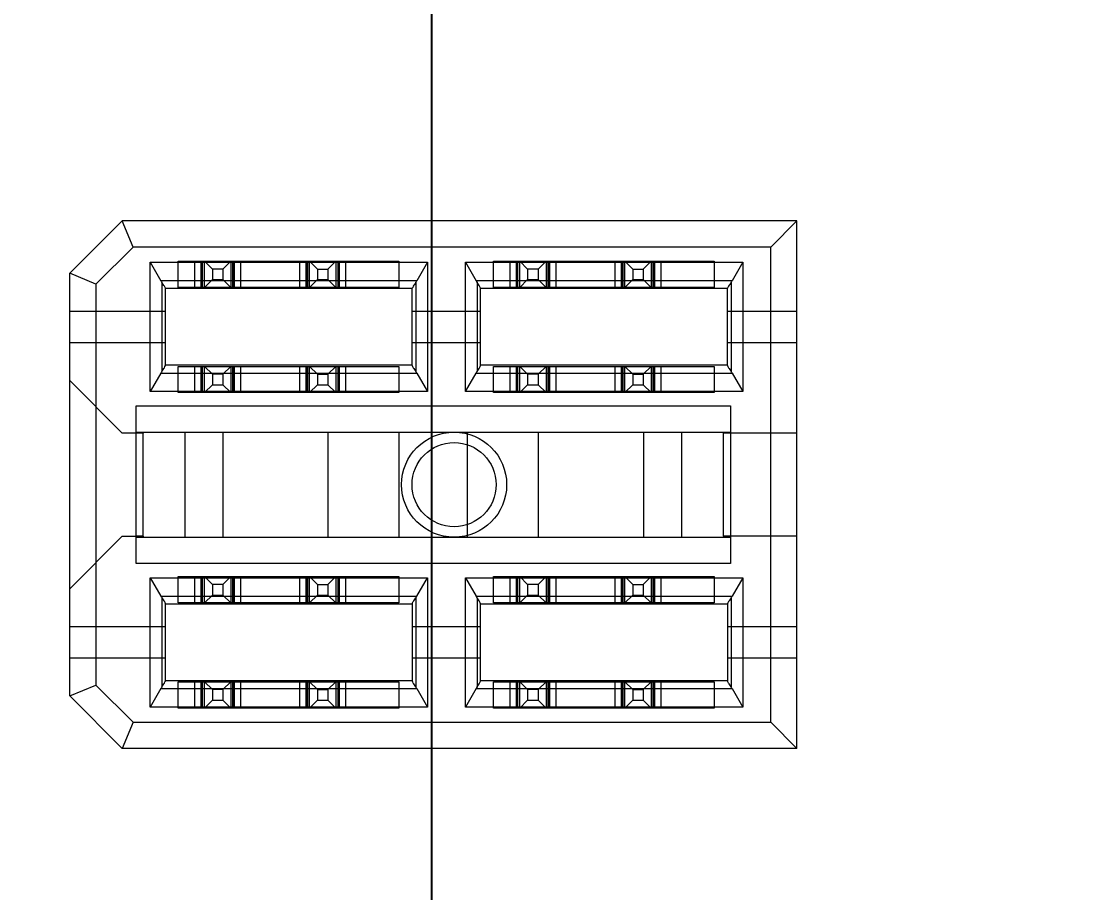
# Model space of a CAD drawing. Header units: millimetres. Extents: x -84 to 500, y -79 to 355.
# Drawn here: x 218.03 to 238.23, y 219.63 to 236.21 of the extents above; entities that cross this region are included whole.
import ezdxf
from ezdxf.lldxf.tags import DXFTag

# ---------------------------------------------------------------- set-up
doc = ezdxf.new("R2010")
doc.units = ezdxf.units.MM
doc.header["$PDSIZE"] = -1
tags = doc.linetypes.add('HIDDEN', pattern=[1.905, 1.27, -0.635]).pattern_tags.tags
tags[6:7] = [DXFTag(74, 4), DXFTag(75, 0), DXFTag(340, '0'), DXFTag(46, 1.0), DXFTag(50, 0.0), DXFTag(44, 0.0), DXFTag(45, 0.0)]
tags[4:5] = [DXFTag(74, 4), DXFTag(75, 0), DXFTag(340, '0'), DXFTag(46, 1.0), DXFTag(50, 0.0), DXFTag(44, 0.0), DXFTag(45, 0.0)]
doc.dimstyles.new('ISO-25', dxfattribs={"dimtxt": 2.5, "dimasz": 2.5, "dimexe": 1.25, "dimexo": 0.625, "dimtad": 1, "dimtxsty": 'Standard', "dimcen": 2.5, "dimadec": 0, "dimazin": 0, "dimtfac": 1, "dimtmove": 0, "dimatfit": 3, "dimfxl": 0, "dimarcsym": 0})

# ---------------------------------------------------------------- blocks, each defined once
blk = doc.blocks.new('*D173')
at = {"color": 0, "linetype": 'ByBlock', "lineweight": -2}
for p, q in [((277.156, 317.086), (277.156, 345.059)), ((272.91, 310.482), (277.156, 317.086)), ((272.91, 282.085), (272.91, 310.482))]:
    blk.add_line(p, q, dxfattribs=at)
at = {"layer": 'DEFPOINTS', "color": 0, "linetype": 'ByBlock'}
blk.add_point((272.91, 281.085), dxfattribs=at)
at = {"color": 0, "linetype": 'ByBlock', "insert": (273.882, 335.136), "char_height": 3.5, "attachment_point": 5, "rotation": 90}
blk.add_mtext('273,130', dxfattribs=at)
blk = doc.blocks.new('*D104')
at = {"color": 0, "linetype": 'ByBlock', "lineweight": -2}
for p, q in [((357.387, 315.419), (357.387, 343.952)), ((359.8, 308.815), (357.387, 315.419)), ((359.8, 282.085), (359.8, 308.815))]:
    blk.add_line(p, q, dxfattribs=at)
at = {"layer": 'DEFPOINTS', "color": 0, "linetype": 'ByBlock'}
blk.add_point((359.8, 281.085), dxfattribs=at)
at = {"color": 0, "linetype": 'ByBlock', "insert": (354.113, 333.75), "char_height": 3.5, "attachment_point": 5, "rotation": 90}
blk.add_mtext('359,800', dxfattribs=at)
blk = doc.blocks.new('*D107')
at = {"color": 0, "linetype": 'ByBlock', "lineweight": -2}
blk.add_line((225.565, 287.37), (225.565, 343.578), dxfattribs=at)
at = {"layer": 'DEFPOINTS', "color": 0, "linetype": 'ByBlock'}
blk.add_point((225.565, 286.37), dxfattribs=at)
at = {"color": 0, "linetype": 'ByBlock', "insert": (222.291, 332.78), "char_height": 3.5, "attachment_point": 5, "rotation": 90}
blk.add_mtext('225,565', dxfattribs=at)
blk = doc.blocks.new('*D182')
at = {"color": 0, "linetype": 'ByBlock', "lineweight": -2}
for p, q in [((297.66, 315.284), (297.66, 343.817)), ((306.665, 308.68), (297.66, 315.284)), ((306.665, 287.37), (306.665, 308.68))]:
    blk.add_line(p, q, dxfattribs=at)
at = {"layer": 'DEFPOINTS', "color": 0, "linetype": 'ByBlock'}
blk.add_point((306.665, 286.37), dxfattribs=at)
at = {"color": 0, "linetype": 'ByBlock', "insert": (294.386, 333.614), "char_height": 3.5, "attachment_point": 5, "rotation": 90}
blk.add_mtext('306,860', dxfattribs=at)
blk = doc.blocks.new('*D103')
at = {"color": 0, "linetype": 'ByBlock', "lineweight": -2}
blk.add_line((392.56, 287.37), (392.56, 345.31), dxfattribs=at)
at = {"layer": 'DEFPOINTS', "color": 0, "linetype": 'ByBlock'}
blk.add_point((392.56, 286.37), dxfattribs=at)
at = {"color": 0, "linetype": 'ByBlock', "insert": (389.286, 334.81), "char_height": 3.5, "attachment_point": 5, "rotation": 90}
blk.add_mtext('392,560', dxfattribs=at)
blk = doc.blocks.new('*D60')
at = {"color": 0, "linetype": 'ByBlock', "lineweight": -2}
for p, q in [((429.688, 279.42), (436.292, 282.059)), ((436.292, 282.059), (465.42, 282.059)), ((399.51, 279.42), (429.688, 279.42))]:
    blk.add_line(p, q, dxfattribs=at)
at = {"layer": 'DEFPOINTS', "color": 0, "linetype": 'ByBlock'}
blk.add_point((398.51, 279.42), dxfattribs=at)
at = {"color": 0, "linetype": 'ByBlock', "insert": (454.92, 285.333), "char_height": 3.5, "attachment_point": 5}
blk.add_mtext('279,420', dxfattribs=at)
blk = doc.blocks.new('*D190')
at = {"color": 0, "linetype": 'ByBlock', "lineweight": -2}
for p, q in [((429.827, 280.62), (436.431, 290.705)), ((436.431, 290.705), (464.964, 290.705)), ((361.265, 280.62), (429.827, 280.62))]:
    blk.add_line(p, q, dxfattribs=at)
at = {"layer": 'DEFPOINTS', "color": 0, "linetype": 'ByBlock'}
blk.add_point((360.265, 280.62), dxfattribs=at)
at = {"color": 0, "linetype": 'ByBlock', "insert": (454.762, 293.979), "char_height": 3.5, "attachment_point": 5}
blk.add_mtext('280,620', dxfattribs=at)
blk = doc.blocks.new('*D116')
at = {"color": 0, "linetype": 'ByBlock', "lineweight": -2}
for p, q in [((400.941, 308.34), (400.941, 337.468)), ((407.239, 301.736), (400.941, 308.34)), ((407.239, 211.51), (407.239, 301.736))]:
    blk.add_line(p, q, dxfattribs=at)
at = {"layer": 'DEFPOINTS', "color": 0, "linetype": 'ByBlock'}
blk.add_point((407.239, 210.51), dxfattribs=at)
at = {"color": 0, "linetype": 'ByBlock', "insert": (397.667, 326.968), "char_height": 3.5, "attachment_point": 5, "rotation": 90}
blk.add_mtext('407,239', dxfattribs=at)
blk = doc.blocks.new('*D94')
at = {"color": 0, "linetype": 'ByBlock', "lineweight": -2}
for p, q in [((432.095, 298.31), (435.867, 300.366)), ((435.867, 300.366), (463.84, 300.366)), ((426.491, 298.31), (432.095, 298.31))]:
    blk.add_line(p, q, dxfattribs=at)
at = {"layer": 'DEFPOINTS', "color": 0, "linetype": 'ByBlock'}
blk.add_point((425.491, 298.31), dxfattribs=at)
at = {"color": 0, "linetype": 'ByBlock', "insert": (453.918, 303.64), "char_height": 3.5, "attachment_point": 5}
blk.add_mtext('298,310', dxfattribs=at)
blk = doc.blocks.new('*D100')
at = {"color": 0, "linetype": 'ByBlock', "lineweight": -2}
for p, q in [((438.404, 304.8), (441.522, 311.942)), ((441.522, 311.942), (469.46, 311.942)), ((432.8, 304.8), (438.404, 304.8))]:
    blk.add_line(p, q, dxfattribs=at)
at = {"layer": 'DEFPOINTS', "color": 0, "linetype": 'ByBlock'}
blk.add_point((431.8, 304.8), dxfattribs=at)
at = {"color": 0, "linetype": 'ByBlock', "insert": (459.555, 315.216), "char_height": 3.5, "attachment_point": 5}
blk.add_mtext('304,800', dxfattribs=at)
blk = doc.blocks.new('*D102')
at = {"color": 0, "linetype": 'ByBlock', "lineweight": -2}
for p, q in [((423.034, 313.81), (423.034, 341.188)), ((431.8, 311.404), (423.034, 313.81)), ((431.8, 305.8), (431.8, 311.404))]:
    blk.add_line(p, q, dxfattribs=at)
at = {"layer": 'DEFPOINTS', "color": 0, "linetype": 'ByBlock'}
blk.add_point((431.8, 304.8), dxfattribs=at)
at = {"color": 0, "linetype": 'ByBlock', "insert": (419.76, 331.563), "char_height": 3.5, "attachment_point": 5, "rotation": 90}
blk.add_mtext('431,800', dxfattribs=at)
blk = doc.blocks.new('*D114')
at = {"color": 0, "linetype": 'ByBlock', "lineweight": -2}
for p, q in [((427.163, 240.585), (433.767, 246.415)), ((433.767, 246.415), (462.895, 246.415)), ((407.051, 240.585), (427.163, 240.585))]:
    blk.add_line(p, q, dxfattribs=at)
at = {"layer": 'DEFPOINTS', "color": 0, "linetype": 'ByBlock'}
blk.add_point((406.051, 240.585), dxfattribs=at)
at = {"color": 0, "linetype": 'ByBlock', "insert": (452.395, 249.689), "char_height": 3.5, "attachment_point": 5}
blk.add_mtext('240,585', dxfattribs=at)
blk = doc.blocks.new('*D117')
at = {"color": 0, "linetype": 'ByBlock', "lineweight": -2}
for p, q in [((375.623, 311.577), (375.623, 340.11)), ((378.2, 304.973), (375.623, 311.577)), ((378.2, 242.005), (378.2, 304.973))]:
    blk.add_line(p, q, dxfattribs=at)
at = {"layer": 'DEFPOINTS', "color": 0, "linetype": 'ByBlock'}
blk.add_point((378.2, 241.005), dxfattribs=at)
at = {"color": 0, "linetype": 'ByBlock', "insert": (372.349, 329.907), "char_height": 3.5, "attachment_point": 5, "rotation": 90}
blk.add_mtext('378,200', dxfattribs=at)
blk = doc.blocks.new('*D118')
at = {"color": 0, "linetype": 'ByBlock', "lineweight": -2}
for p, q in [((346.874, 316.264), (346.874, 343.047)), ((350.01, 309.66), (346.874, 316.264)), ((350.01, 242.005), (350.01, 309.66))]:
    blk.add_line(p, q, dxfattribs=at)
at = {"layer": 'DEFPOINTS', "color": 0, "linetype": 'ByBlock'}
blk.add_point((350.01, 241.005), dxfattribs=at)
at = {"color": 0, "linetype": 'ByBlock', "insert": (343.6, 333.72), "char_height": 3.5, "attachment_point": 5, "rotation": 90}
blk.add_mtext('350,010', dxfattribs=at)
blk = doc.blocks.new('*D186')
at = {"color": 0, "linetype": 'ByBlock', "lineweight": -2}
for p, q in [((332.635, 315.682), (332.635, 344.81)), ((329.69, 309.078), (332.635, 315.682)), ((329.69, 241.54), (329.69, 309.078))]:
    blk.add_line(p, q, dxfattribs=at)
at = {"layer": 'DEFPOINTS', "color": 0, "linetype": 'ByBlock'}
blk.add_point((329.69, 240.54), dxfattribs=at)
at = {"color": 0, "linetype": 'ByBlock', "insert": (329.361, 334.31), "char_height": 3.5, "attachment_point": 5, "rotation": 90}
blk.add_mtext('329,690', dxfattribs=at)
blk = doc.blocks.new('*D120')
at = {"color": 0, "linetype": 'ByBlock', "lineweight": -2}
for p, q in [((316.639, 311.78), (316.639, 340.313)), ((309.37, 305.176), (316.639, 311.78)), ((309.37, 242.005), (309.37, 305.176))]:
    blk.add_line(p, q, dxfattribs=at)
at = {"layer": 'DEFPOINTS', "color": 0, "linetype": 'ByBlock'}
blk.add_point((309.37, 241.005), dxfattribs=at)
at = {"color": 0, "linetype": 'ByBlock', "insert": (313.365, 330.111), "char_height": 3.5, "attachment_point": 5, "rotation": 90}
blk.add_mtext('309,370', dxfattribs=at)
blk = doc.blocks.new('*D178')
at = {"color": 0, "linetype": 'ByBlock', "lineweight": -2}
for p, q in [((289.51, 315.616), (289.51, 344.149)), ((288.991, 309.012), (289.51, 315.616)), ((288.991, 241.567), (288.991, 309.012))]:
    blk.add_line(p, q, dxfattribs=at)
at = {"layer": 'DEFPOINTS', "color": 0, "linetype": 'ByBlock'}
blk.add_point((288.991, 240.567), dxfattribs=at)
at = {"color": 0, "linetype": 'ByBlock', "insert": (286.236, 333.946), "char_height": 3.5, "attachment_point": 5, "rotation": 90}
blk.add_mtext('288,991', dxfattribs=at)
blk = doc.blocks.new('*D174')
at = {"color": 0, "linetype": 'ByBlock', "lineweight": -2}
for p, q in [((270.766, 315.543), (270.766, 344.671)), ((268.51, 308.939), (270.766, 315.543)), ((268.51, 242.005), (268.51, 308.939))]:
    blk.add_line(p, q, dxfattribs=at)
at = {"layer": 'DEFPOINTS', "color": 0, "linetype": 'ByBlock'}
blk.add_point((268.51, 241.005), dxfattribs=at)
at = {"color": 0, "linetype": 'ByBlock', "insert": (267.492, 334.171), "char_height": 3.5, "attachment_point": 5, "rotation": 90}
blk.add_mtext('268,730', dxfattribs=at)
blk = doc.blocks.new('*D168')
at = {"color": 0, "linetype": 'ByBlock', "lineweight": -2}
for p, q in [((252.259, 316.84), (252.259, 344.813)), ((248.41, 310.236), (252.259, 316.84)), ((248.41, 241.54), (248.41, 310.236))]:
    blk.add_line(p, q, dxfattribs=at)
at = {"layer": 'DEFPOINTS', "color": 0, "linetype": 'ByBlock'}
blk.add_point((248.41, 240.54), dxfattribs=at)
at = {"color": 0, "linetype": 'ByBlock', "insert": (248.985, 334.89), "char_height": 3.5, "attachment_point": 5, "rotation": 90}
blk.add_mtext('248,410', dxfattribs=at)
blk = doc.blocks.new('*D167')
at = {"color": 0, "linetype": 'ByBlock', "lineweight": -2}
for p, q in [((237.188, 315.471), (237.188, 344.004)), ((228.09, 308.867), (237.188, 315.471)), ((228.09, 241.54), (228.09, 308.867))]:
    blk.add_line(p, q, dxfattribs=at)
at = {"layer": 'DEFPOINTS', "color": 0, "linetype": 'ByBlock'}
blk.add_point((228.09, 240.54), dxfattribs=at)
at = {"color": 0, "linetype": 'ByBlock', "insert": (233.914, 333.801), "char_height": 3.5, "attachment_point": 5, "rotation": 90}
blk.add_mtext('228,090', dxfattribs=at)
blk = doc.blocks.new('*D166')
at = {"color": 0, "linetype": 'ByBlock', "lineweight": -2}
for p, q in [((231.074, 312.744), (231.074, 341.872)), ((225.84, 306.14), (231.074, 312.744)), ((225.84, 174.27), (225.84, 306.14))]:
    blk.add_line(p, q, dxfattribs=at)
at = {"layer": 'DEFPOINTS', "color": 0, "linetype": 'ByBlock'}
blk.add_point((225.84, 173.27), dxfattribs=at)
at = {"color": 0, "linetype": 'ByBlock', "insert": (227.8, 331.372), "char_height": 3.5, "attachment_point": 5, "rotation": 90}
blk.add_mtext('225,840', dxfattribs=at)
blk = doc.blocks.new('*D169')
at = {"color": 0, "linetype": 'ByBlock', "lineweight": -2}
for p, q in [((244.324, 314.702), (244.324, 342.675)), ((246.16, 308.098), (244.324, 314.702)), ((246.16, 174.27), (246.16, 308.098))]:
    blk.add_line(p, q, dxfattribs=at)
at = {"layer": 'DEFPOINTS', "color": 0, "linetype": 'ByBlock'}
blk.add_point((246.16, 173.27), dxfattribs=at)
at = {"color": 0, "linetype": 'ByBlock', "insert": (241.05, 332.753), "char_height": 3.5, "attachment_point": 5, "rotation": 90}
blk.add_mtext('246,160', dxfattribs=at)
blk = doc.blocks.new('*D176')
at = {"color": 0, "linetype": 'ByBlock', "lineweight": -2}
for p, q in [((260.19, 315.984), (260.19, 345.112)), ((266.26, 309.38), (260.19, 315.984)), ((266.26, 174.27), (266.26, 309.38))]:
    blk.add_line(p, q, dxfattribs=at)
at = {"layer": 'DEFPOINTS', "color": 0, "linetype": 'ByBlock'}
blk.add_point((266.26, 173.27), dxfattribs=at)
at = {"color": 0, "linetype": 'ByBlock', "insert": (256.916, 334.612), "char_height": 3.5, "attachment_point": 5, "rotation": 90}
blk.add_mtext('266,480', dxfattribs=at)
blk = doc.blocks.new('*D177')
at = {"color": 0, "linetype": 'ByBlock', "lineweight": -2}
for p, q in [((283.068, 313.271), (283.068, 341.804)), ((286.8, 306.667), (283.068, 313.271)), ((286.8, 174.27), (286.8, 306.667))]:
    blk.add_line(p, q, dxfattribs=at)
at = {"layer": 'DEFPOINTS', "color": 0, "linetype": 'ByBlock'}
blk.add_point((286.8, 173.27), dxfattribs=at)
at = {"color": 0, "linetype": 'ByBlock', "insert": (279.794, 331.601), "char_height": 3.5, "attachment_point": 5, "rotation": 90}
blk.add_mtext('286,800', dxfattribs=at)
blk = doc.blocks.new('*D183')
at = {"color": 0, "linetype": 'ByBlock', "lineweight": -2}
for p, q in [((308.562, 314.116), (308.562, 341.494)), ((306.925, 307.512), (308.562, 314.116)), ((306.925, 174.27), (306.925, 307.512))]:
    blk.add_line(p, q, dxfattribs=at)
at = {"layer": 'DEFPOINTS', "color": 0, "linetype": 'ByBlock'}
blk.add_point((306.925, 173.27), dxfattribs=at)
at = {"color": 0, "linetype": 'ByBlock', "insert": (305.288, 331.869), "char_height": 3.5, "attachment_point": 5, "rotation": 90}
blk.add_mtext('307,120', dxfattribs=at)
blk = doc.blocks.new('*D185')
at = {"color": 0, "linetype": 'ByBlock', "lineweight": -2}
for p, q in [((325.43, 309.484), (325.43, 338.612)), ((327.44, 302.88), (325.43, 309.484)), ((327.44, 174.27), (327.44, 302.88))]:
    blk.add_line(p, q, dxfattribs=at)
at = {"layer": 'DEFPOINTS', "color": 0, "linetype": 'ByBlock'}
blk.add_point((327.44, 173.27), dxfattribs=at)
at = {"color": 0, "linetype": 'ByBlock', "insert": (322.156, 328.112), "char_height": 3.5, "attachment_point": 5, "rotation": 90}
blk.add_mtext('327,440', dxfattribs=at)
blk = doc.blocks.new('*D187')
at = {"color": 0, "linetype": 'ByBlock', "lineweight": -2}
for p, q in [((338.803, 312.856), (338.803, 341.984)), ((347.76, 306.252), (338.803, 312.856)), ((347.76, 174.27), (347.76, 306.252))]:
    blk.add_line(p, q, dxfattribs=at)
at = {"layer": 'DEFPOINTS', "color": 0, "linetype": 'ByBlock'}
blk.add_point((347.76, 173.27), dxfattribs=at)
at = {"color": 0, "linetype": 'ByBlock', "insert": (335.529, 331.484), "char_height": 3.5, "attachment_point": 5, "rotation": 90}
blk.add_mtext('347,760', dxfattribs=at)
blk = doc.blocks.new('*D188')
at = {"color": 0, "linetype": 'ByBlock', "lineweight": -2}
for p, q in [((366.99, 308.283), (366.99, 337.411)), ((375.63, 301.679), (366.99, 308.283)), ((375.63, 176.67), (375.63, 301.679))]:
    blk.add_line(p, q, dxfattribs=at)
at = {"layer": 'DEFPOINTS', "color": 0, "linetype": 'ByBlock'}
blk.add_point((375.63, 175.67), dxfattribs=at)
at = {"color": 0, "linetype": 'ByBlock', "insert": (363.716, 326.911), "char_height": 3.5, "attachment_point": 5, "rotation": 90}
blk.add_mtext('375,630', dxfattribs=at)

msp = doc.modelspace()

# ---------------------------------------------------------------- linework, layer by layer
at = {"color": 7, "linetype": 'Continuous', "lineweight": 15}
for p, q in [((219.95, 232.41), (218.95, 231.41)), ((220.1571, 231.91), (219.95, 232.41)), ((232.79, 232.41), (219.95, 232.41)), ((232.79, 232.41), (232.29, 231.91)), ((232.79, 222.37), (232.79, 232.41)), ((219.45, 231.2029), (220.1571, 231.91)), ((232.29, 231.91), (220.1571, 231.91)), ((232.29, 222.87), (232.29, 231.91)), ((220.4813, 229.16), (220.4813, 231.62)), ((220.4813, 231.62), (220.6854, 231.2664)), ((220.4813, 231.62), (225.7587, 231.62)), ((225.7587, 231.62), (225.5546, 231.2664)), ((225.7587, 231.62), (225.7587, 229.16)), ((226.4813, 231.62), (231.7587, 231.62)), ((226.4813, 229.16), (226.4813, 231.62)), ((226.4813, 231.62), (226.6854, 231.2664)), ((231.7587, 231.62), (231.5546, 231.2664)), ((231.7587, 231.62), (231.7587, 229.16)), ((219.45, 231.2029), (218.95, 231.41)), ((218.95, 223.37), (218.95, 231.41)), ((219.45, 231.2029), (219.45, 223.5771)), ((225.5546, 231.2664), (220.6854, 231.2664)), ((220.703, 231.2384), (220.703, 229.5416)), ((220.77, 229.6546), (220.77, 231.1254)), ((225.47, 231.12), (220.77, 231.12)), ((225.47, 229.6546), (225.47, 231.1254)), ((225.537, 231.2384), (225.537, 229.5416)), ((231.5546, 231.2664), (226.6854, 231.2664)), ((226.703, 231.2384), (226.703, 229.5416)), ((226.77, 229.6546), (226.77, 231.1254)), ((231.47, 231.12), (226.77, 231.12)), ((231.47, 229.6546), (231.47, 231.1254)), ((231.537, 231.2384), (231.537, 229.5416)), ((220.6854, 229.5136), (220.4813, 229.16)), ((220.6854, 229.5136), (225.5546, 229.5136)), ((225.47, 229.66), (220.77, 229.66)), ((225.5546, 229.5136), (225.7587, 229.16)), ((226.4813, 229.16), (226.6854, 229.5136)), ((226.6854, 229.5136), (231.5546, 229.5136)), ((231.47, 229.66), (226.77, 229.66)), ((231.5546, 229.5136), (231.7587, 229.16)), ((225.7587, 229.16), (220.4813, 229.16)), ((231.7587, 229.16), (226.4813, 229.16)), ((220.2138, 228.89), (231.5262, 228.89)), ((220.2138, 225.89), (220.2138, 228.89)), ((231.5262, 228.89), (231.5262, 225.89)), ((220.2138, 228.39), (231.5262, 228.39)), ((220.35, 228.37), (220.2138, 228.37)), ((220.35, 228.39), (220.35, 228.37)), ((220.35, 226.41), (220.35, 228.37)), ((221.15, 226.39), (221.15, 228.39)), ((221.87, 226.39), (221.87, 228.39)), ((223.87, 226.39), (223.87, 228.39)), ((225.22, 226.39), (225.22, 228.39)), ((226.52, 226.39), (226.52, 228.39)), ((227.87, 226.39), (227.87, 228.39)), ((229.87, 228.39), (229.87, 226.39)), ((230.59, 228.39), (230.59, 226.39)), ((231.39, 228.39), (231.39, 228.37)), ((231.5262, 228.37), (231.39, 228.37)), ((231.39, 226.41), (231.39, 228.37)), ((220.35, 226.41), (220.2138, 226.41)), ((220.2138, 226.39), (231.5262, 226.39)), ((220.35, 226.41), (220.35, 226.39)), ((231.39, 226.41), (231.39, 226.39)), ((231.5262, 226.41), (231.39, 226.41)), ((231.5262, 225.89), (220.2138, 225.89)), ((220.4813, 225.62), (225.7587, 225.62)), ((220.4813, 223.16), (220.4813, 225.62)), ((220.4813, 225.62), (220.6854, 225.2664)), ((225.5546, 225.2664), (225.7587, 225.62)), ((225.7587, 225.62), (225.7587, 223.16)), ((226.4813, 225.62), (231.7587, 225.62)), ((226.4813, 223.16), (226.4813, 225.62)), ((226.4813, 225.62), (226.6854, 225.2664)), ((231.7587, 225.62), (231.5546, 225.2664)), ((231.7587, 225.62), (231.7587, 223.16)), ((220.6854, 225.2664), (225.5546, 225.2664)), ((226.6854, 225.2664), (231.5546, 225.2664)), ((220.703, 225.2384), (220.703, 223.5416)), ((220.77, 223.6546), (220.77, 225.1254)), ((220.77, 225.12), (225.47, 225.12)), ((225.47, 225.1254), (225.47, 223.6546)), ((225.537, 225.2384), (225.537, 223.5416)), ((226.703, 225.2384), (226.703, 223.5416)), ((226.77, 223.6546), (226.77, 225.1254)), ((226.77, 225.12), (231.47, 225.12)), ((231.47, 225.1254), (231.47, 223.6546)), ((231.537, 225.2384), (231.537, 223.5416)), ((225.47, 223.66), (220.77, 223.66)), ((231.47, 223.66), (226.77, 223.66)), ((218.95, 223.37), (219.45, 223.5771)), ((219.45, 223.5771), (220.1571, 222.87)), ((220.6854, 223.5136), (220.4813, 223.16)), ((220.6854, 223.5136), (225.5546, 223.5136)), ((225.5546, 223.5136), (225.7587, 223.16)), ((226.6854, 223.5136), (226.4813, 223.16)), ((226.6854, 223.5136), (231.5546, 223.5136)), ((231.5546, 223.5136), (231.7587, 223.16)), ((219.95, 222.37), (218.95, 223.37)), ((225.7587, 223.16), (220.4813, 223.16)), ((231.7587, 223.16), (226.4813, 223.16)), ((220.1571, 222.87), (219.95, 222.37)), ((220.1571, 222.87), (232.29, 222.87)), ((232.79, 222.37), (232.29, 222.87)), ((232.79, 222.37), (219.95, 222.37))]:
    msp.add_line(p, q, dxfattribs=at)
at = {"color": 7, "linetype": 'HIDDEN', "lineweight": 0}
for p, q in [((221.015, 231.14), (221.015, 231.64)), ((221.015, 231.64), (225.215, 231.64)), ((221.325, 231.64), (221.325, 231.14)), ((221.33, 231.14), (221.33, 231.64)), ((221.4497, 231.14), (221.4497, 231.64)), ((221.4505, 231.64), (221.4505, 231.14)), ((221.4698, 231.64), (221.4698, 231.14)), ((221.48, 231.14), (221.48, 231.64)), ((221.48, 231.14), (221.48, 231.64)), ((221.515, 231.14), (221.515, 231.64)), ((221.515, 231.64), (221.665, 231.49)), ((222.015, 231.64), (221.865, 231.49)), ((222.015, 231.64), (222.015, 231.14)), ((222.05, 231.64), (222.05, 231.14)), ((222.05, 231.64), (222.05, 231.14)), ((222.0602, 231.64), (222.0602, 231.14)), ((222.0795, 231.14), (222.0795, 231.64)), ((222.0803, 231.64), (222.0803, 231.14)), ((222.2, 231.64), (222.2, 231.14)), ((222.205, 231.14), (222.205, 231.64)), ((223.325, 231.64), (223.325, 231.14)), ((223.33, 231.14), (223.33, 231.64)), ((223.4497, 231.14), (223.4497, 231.64)), ((223.4505, 231.64), (223.4505, 231.14)), ((223.4698, 231.64), (223.4698, 231.14)), ((223.48, 231.14), (223.48, 231.64)), ((223.48, 231.14), (223.48, 231.64)), ((223.515, 231.14), (223.515, 231.64)), ((223.515, 231.64), (223.665, 231.49)), ((223.865, 231.49), (224.015, 231.64)), ((224.015, 231.64), (224.015, 231.14)), ((224.05, 231.64), (224.05, 231.14)), ((224.05, 231.64), (224.05, 231.14)), ((224.0602, 231.64), (224.0602, 231.14)), ((224.0795, 231.14), (224.0795, 231.64)), ((224.0803, 231.64), (224.0803, 231.14)), ((224.2, 231.64), (224.2, 231.14)), ((224.205, 231.14), (224.205, 231.64)), ((225.215, 231.64), (225.215, 231.14)), ((227.015, 231.14), (227.015, 231.64)), ((227.015, 231.64), (231.215, 231.64)), ((227.325, 231.64), (227.325, 231.14)), ((227.33, 231.14), (227.33, 231.64)), ((227.4497, 231.14), (227.4497, 231.64)), ((227.4505, 231.64), (227.4505, 231.14)), ((227.4698, 231.64), (227.4698, 231.14)), ((227.48, 231.14), (227.48, 231.64)), ((227.48, 231.14), (227.48, 231.64)), ((227.515, 231.14), (227.515, 231.64)), ((227.515, 231.64), (227.665, 231.49)), ((228.015, 231.64), (227.865, 231.49)), ((228.015, 231.64), (228.015, 231.14)), ((228.05, 231.64), (228.05, 231.14)), ((228.05, 231.64), (228.05, 231.14)), ((228.0602, 231.64), (228.0602, 231.14)), ((228.0795, 231.14), (228.0795, 231.64)), ((228.0803, 231.64), (228.0803, 231.14)), ((228.2, 231.64), (228.2, 231.14)), ((228.205, 231.14), (228.205, 231.64)), ((229.325, 231.64), (229.325, 231.14)), ((229.33, 231.14), (229.33, 231.64)), ((229.4497, 231.14), (229.4497, 231.64)), ((229.4505, 231.64), (229.4505, 231.14)), ((229.4698, 231.64), (229.4698, 231.14)), ((229.48, 231.14), (229.48, 231.64)), ((229.48, 231.14), (229.48, 231.64)), ((229.515, 231.14), (229.515, 231.64)), ((229.515, 231.64), (229.665, 231.49)), ((229.865, 231.49), (230.015, 231.64)), ((230.015, 231.64), (230.015, 231.14)), ((230.05, 231.64), (230.05, 231.14)), ((230.05, 231.64), (230.05, 231.14)), ((230.0602, 231.64), (230.0602, 231.14)), ((230.0795, 231.14), (230.0795, 231.64)), ((230.0803, 231.64), (230.0803, 231.14)), ((230.2, 231.64), (230.2, 231.14)), ((230.205, 231.14), (230.205, 231.64)), ((231.215, 231.64), (231.215, 231.14)), ((221.665, 231.49), (221.665, 231.29)), ((221.865, 231.49), (221.665, 231.49)), ((221.865, 231.49), (221.865, 231.29)), ((223.665, 231.49), (223.865, 231.49)), ((223.665, 231.49), (223.665, 231.29)), ((223.865, 231.49), (223.865, 231.29)), ((227.865, 231.49), (227.665, 231.49)), ((227.665, 231.49), (227.665, 231.29)), ((227.865, 231.49), (227.865, 231.29)), ((229.665, 231.49), (229.865, 231.49)), ((229.665, 231.49), (229.665, 231.29)), ((229.865, 231.49), (229.865, 231.29)), ((225.215, 231.14), (221.015, 231.14)), ((221.515, 231.14), (221.665, 231.29)), ((221.665, 231.29), (221.865, 231.29)), ((221.865, 231.29), (222.015, 231.14)), ((223.665, 231.29), (223.515, 231.14)), ((223.665, 231.29), (223.865, 231.29)), ((223.865, 231.29), (224.015, 231.14)), ((231.215, 231.14), (227.015, 231.14)), ((227.515, 231.14), (227.665, 231.29)), ((227.665, 231.29), (227.865, 231.29)), ((227.865, 231.29), (228.015, 231.14)), ((229.665, 231.29), (229.515, 231.14)), ((229.665, 231.29), (229.865, 231.29)), ((229.865, 231.29), (230.015, 231.14)), ((218.95, 230.69), (220.77, 230.69)), ((225.47, 230.69), (226.77, 230.69)), ((231.47, 230.69), (232.79, 230.69)), ((220.77, 230.09), (218.95, 230.09)), ((226.77, 230.09), (225.47, 230.09)), ((232.79, 230.09), (231.47, 230.09)), ((221.015, 229.14), (221.015, 229.64)), ((221.015, 229.64), (225.215, 229.64)), ((221.325, 229.64), (221.325, 229.14)), ((221.33, 229.14), (221.33, 229.64)), ((221.4497, 229.14), (221.4497, 229.64)), ((221.4505, 229.64), (221.4505, 229.14)), ((221.4698, 229.64), (221.4698, 229.14)), ((221.48, 229.14), (221.48, 229.64)), ((221.48, 229.14), (221.48, 229.64)), ((221.515, 229.14), (221.515, 229.64)), ((221.515, 229.64), (221.665, 229.49)), ((221.865, 229.49), (221.665, 229.49)), ((221.665, 229.49), (221.665, 229.29)), ((222.015, 229.64), (221.865, 229.49)), ((221.865, 229.49), (221.865, 229.29)), ((222.015, 229.64), (222.015, 229.14)), ((222.05, 229.64), (222.05, 229.14)), ((222.05, 229.64), (222.05, 229.14)), ((222.0602, 229.64), (222.0602, 229.14)), ((222.0795, 229.14), (222.0795, 229.64)), ((222.0803, 229.64), (222.0803, 229.14)), ((222.2, 229.64), (222.2, 229.14)), ((222.205, 229.14), (222.205, 229.64)), ((223.325, 229.64), (223.325, 229.14)), ((223.33, 229.14), (223.33, 229.64)), ((223.4497, 229.14), (223.4497, 229.64)), ((223.4505, 229.64), (223.4505, 229.14)), ((223.4698, 229.64), (223.4698, 229.14)), ((223.48, 229.14), (223.48, 229.64)), ((223.48, 229.14), (223.48, 229.64)), ((223.515, 229.14), (223.515, 229.64)), ((223.515, 229.64), (223.665, 229.49)), ((223.665, 229.49), (223.865, 229.49)), ((223.665, 229.49), (223.665, 229.29)), ((223.865, 229.49), (224.015, 229.64)), ((223.865, 229.49), (223.865, 229.29)), ((224.015, 229.64), (224.015, 229.14)), ((224.05, 229.64), (224.05, 229.14)), ((224.05, 229.64), (224.05, 229.14)), ((224.0602, 229.64), (224.0602, 229.14)), ((224.0795, 229.14), (224.0795, 229.64)), ((224.0803, 229.64), (224.0803, 229.14)), ((224.2, 229.64), (224.2, 229.14)), ((224.205, 229.14), (224.205, 229.64)), ((225.215, 229.64), (225.215, 229.14)), ((227.015, 229.14), (227.015, 229.64)), ((227.015, 229.64), (231.215, 229.64)), ((227.325, 229.64), (227.325, 229.14)), ((227.33, 229.14), (227.33, 229.64)), ((227.4497, 229.14), (227.4497, 229.64)), ((227.4505, 229.64), (227.4505, 229.14)), ((227.4698, 229.64), (227.4698, 229.14)), ((227.48, 229.14), (227.48, 229.64)), ((227.48, 229.14), (227.48, 229.64)), ((227.515, 229.14), (227.515, 229.64)), ((227.515, 229.64), (227.665, 229.49)), ((227.865, 229.49), (227.665, 229.49)), ((227.665, 229.49), (227.665, 229.29)), ((228.015, 229.64), (227.865, 229.49)), ((227.865, 229.49), (227.865, 229.29)), ((228.015, 229.64), (228.015, 229.14)), ((228.05, 229.64), (228.05, 229.14)), ((228.05, 229.64), (228.05, 229.14)), ((228.0602, 229.64), (228.0602, 229.14)), ((228.0795, 229.14), (228.0795, 229.64)), ((228.0803, 229.64), (228.0803, 229.14)), ((228.2, 229.64), (228.2, 229.14)), ((228.205, 229.14), (228.205, 229.64)), ((229.325, 229.64), (229.325, 229.14)), ((229.33, 229.14), (229.33, 229.64)), ((229.4497, 229.14), (229.4497, 229.64)), ((229.4505, 229.64), (229.4505, 229.14)), ((229.4698, 229.64), (229.4698, 229.14)), ((229.48, 229.14), (229.48, 229.64)), ((229.48, 229.14), (229.48, 229.64)), ((229.515, 229.14), (229.515, 229.64)), ((229.515, 229.64), (229.665, 229.49)), ((229.665, 229.49), (229.865, 229.49)), ((229.665, 229.49), (229.665, 229.29)), ((229.865, 229.49), (230.015, 229.64)), ((229.865, 229.49), (229.865, 229.29)), ((230.015, 229.64), (230.015, 229.14)), ((230.05, 229.64), (230.05, 229.14)), ((230.05, 229.64), (230.05, 229.14)), ((230.0602, 229.64), (230.0602, 229.14)), ((230.0795, 229.14), (230.0795, 229.64)), ((230.0803, 229.64), (230.0803, 229.14)), ((230.2, 229.64), (230.2, 229.14)), ((230.205, 229.14), (230.205, 229.64)), ((231.215, 229.64), (231.215, 229.14)), ((219.95, 228.37), (218.95, 229.37)), ((221.515, 229.14), (221.665, 229.29)), ((221.665, 229.29), (221.865, 229.29)), ((221.865, 229.29), (222.015, 229.14)), ((223.665, 229.29), (223.515, 229.14)), ((223.665, 229.29), (223.865, 229.29)), ((223.865, 229.29), (224.015, 229.14)), ((227.515, 229.14), (227.665, 229.29)), ((227.665, 229.29), (227.865, 229.29)), ((227.865, 229.29), (228.015, 229.14)), ((229.665, 229.29), (229.515, 229.14)), ((229.665, 229.29), (229.865, 229.29)), ((229.865, 229.29), (230.015, 229.14)), ((225.215, 229.14), (221.015, 229.14)), ((231.215, 229.14), (227.015, 229.14)), ((220.2138, 228.37), (219.95, 228.37)), ((232.79, 228.37), (231.5262, 228.37)), ((219.95, 226.41), (218.95, 225.41)), ((219.95, 226.41), (220.2138, 226.41)), ((232.79, 226.41), (231.5262, 226.41)), ((221.015, 225.14), (221.015, 225.64)), ((221.015, 225.64), (225.215, 225.64)), ((221.325, 225.64), (221.325, 225.14)), ((221.33, 225.14), (221.33, 225.64)), ((221.4497, 225.14), (221.4497, 225.64)), ((221.4505, 225.64), (221.4505, 225.14)), ((221.4698, 225.64), (221.4698, 225.14)), ((221.48, 225.14), (221.48, 225.64)), ((221.48, 225.14), (221.48, 225.64)), ((221.515, 225.14), (221.515, 225.64)), ((221.515, 225.64), (221.665, 225.49)), ((221.865, 225.49), (221.665, 225.49)), ((221.665, 225.49), (221.665, 225.29)), ((222.015, 225.64), (221.865, 225.49)), ((221.865, 225.49), (221.865, 225.29)), ((222.015, 225.64), (222.015, 225.14)), ((222.05, 225.64), (222.05, 225.14)), ((222.05, 225.64), (222.05, 225.14)), ((222.0602, 225.64), (222.0602, 225.14)), ((222.0795, 225.14), (222.0795, 225.64)), ((222.0803, 225.64), (222.0803, 225.14)), ((222.2, 225.64), (222.2, 225.14)), ((222.205, 225.14), (222.205, 225.64)), ((223.325, 225.64), (223.325, 225.14)), ((223.33, 225.14), (223.33, 225.64)), ((223.4497, 225.14), (223.4497, 225.64)), ((223.4505, 225.64), (223.4505, 225.14)), ((223.4698, 225.64), (223.4698, 225.14)), ((223.48, 225.14), (223.48, 225.64)), ((223.48, 225.14), (223.48, 225.64)), ((223.515, 225.14), (223.515, 225.64)), ((223.515, 225.64), (223.665, 225.49)), ((223.665, 225.49), (223.865, 225.49)), ((223.665, 225.49), (223.665, 225.29)), ((223.865, 225.49), (224.015, 225.64)), ((223.865, 225.49), (223.865, 225.29)), ((224.015, 225.64), (224.015, 225.14)), ((224.05, 225.64), (224.05, 225.14)), ((224.05, 225.64), (224.05, 225.14)), ((224.0602, 225.64), (224.0602, 225.14)), ((224.0795, 225.14), (224.0795, 225.64)), ((224.0803, 225.64), (224.0803, 225.14)), ((224.2, 225.64), (224.2, 225.14)), ((224.205, 225.14), (224.205, 225.64)), ((225.215, 225.64), (225.215, 225.14)), ((227.015, 225.14), (227.015, 225.64)), ((227.015, 225.64), (231.215, 225.64)), ((227.325, 225.64), (227.325, 225.14)), ((227.33, 225.14), (227.33, 225.64)), ((227.4497, 225.14), (227.4497, 225.64)), ((227.4505, 225.64), (227.4505, 225.14)), ((227.4698, 225.64), (227.4698, 225.14)), ((227.48, 225.14), (227.48, 225.64)), ((227.48, 225.14), (227.48, 225.64)), ((227.515, 225.14), (227.515, 225.64)), ((227.515, 225.64), (227.665, 225.49)), ((227.865, 225.49), (227.665, 225.49)), ((227.665, 225.49), (227.665, 225.29)), ((228.015, 225.64), (227.865, 225.49)), ((227.865, 225.49), (227.865, 225.29)), ((228.015, 225.64), (228.015, 225.14)), ((228.05, 225.64), (228.05, 225.14)), ((228.05, 225.64), (228.05, 225.14)), ((228.0602, 225.64), (228.0602, 225.14)), ((228.0795, 225.14), (228.0795, 225.64)), ((228.0803, 225.64), (228.0803, 225.14)), ((228.2, 225.64), (228.2, 225.14)), ((228.205, 225.14), (228.205, 225.64)), ((229.325, 225.64), (229.325, 225.14)), ((229.33, 225.14), (229.33, 225.64)), ((229.4497, 225.14), (229.4497, 225.64)), ((229.4505, 225.64), (229.4505, 225.14)), ((229.4698, 225.64), (229.4698, 225.14)), ((229.48, 225.14), (229.48, 225.64)), ((229.48, 225.14), (229.48, 225.64)), ((229.515, 225.14), (229.515, 225.64)), ((229.515, 225.64), (229.665, 225.49)), ((229.665, 225.49), (229.865, 225.49)), ((229.665, 225.49), (229.665, 225.29)), ((229.865, 225.49), (230.015, 225.64)), ((229.865, 225.49), (229.865, 225.29)), ((230.015, 225.64), (230.015, 225.14)), ((230.05, 225.64), (230.05, 225.14)), ((230.05, 225.64), (230.05, 225.14)), ((230.0602, 225.64), (230.0602, 225.14)), ((230.0795, 225.14), (230.0795, 225.64)), ((230.0803, 225.64), (230.0803, 225.14)), ((230.2, 225.64), (230.2, 225.14)), ((230.205, 225.14), (230.205, 225.64)), ((231.215, 225.64), (231.215, 225.14)), ((221.515, 225.14), (221.665, 225.29)), ((221.665, 225.29), (221.865, 225.29)), ((221.865, 225.29), (222.015, 225.14)), ((223.665, 225.29), (223.515, 225.14)), ((223.665, 225.29), (223.865, 225.29)), ((223.865, 225.29), (224.015, 225.14)), ((227.515, 225.14), (227.665, 225.29)), ((227.665, 225.29), (227.865, 225.29)), ((227.865, 225.29), (228.015, 225.14)), ((229.665, 225.29), (229.515, 225.14)), ((229.665, 225.29), (229.865, 225.29)), ((229.865, 225.29), (230.015, 225.14)), ((225.215, 225.14), (221.015, 225.14)), ((231.215, 225.14), (227.015, 225.14)), ((218.95, 224.69), (220.77, 224.69)), ((225.47, 224.69), (226.77, 224.69)), ((231.47, 224.69), (232.79, 224.69)), ((220.77, 224.09), (218.95, 224.09)), ((226.77, 224.09), (225.47, 224.09)), ((232.79, 224.09), (231.47, 224.09)), ((221.015, 223.14), (221.015, 223.64)), ((221.015, 223.64), (225.215, 223.64)), ((221.325, 223.64), (221.325, 223.14)), ((221.33, 223.14), (221.33, 223.64)), ((221.4497, 223.14), (221.4497, 223.64)), ((221.4505, 223.64), (221.4505, 223.14)), ((221.4698, 223.64), (221.4698, 223.14)), ((221.48, 223.14), (221.48, 223.64)), ((221.48, 223.14), (221.48, 223.64)), ((221.515, 223.14), (221.515, 223.64)), ((221.515, 223.64), (221.665, 223.49)), ((222.015, 223.64), (221.865, 223.49)), ((222.015, 223.64), (222.015, 223.14)), ((222.05, 223.64), (222.05, 223.14)), ((222.05, 223.64), (222.05, 223.14)), ((222.0602, 223.64), (222.0602, 223.14)), ((222.0795, 223.14), (222.0795, 223.64)), ((222.0803, 223.64), (222.0803, 223.14)), ((222.2, 223.64), (222.2, 223.14)), ((222.205, 223.14), (222.205, 223.64)), ((223.325, 223.64), (223.325, 223.14)), ((223.33, 223.14), (223.33, 223.64)), ((223.4497, 223.14), (223.4497, 223.64)), ((223.4505, 223.64), (223.4505, 223.14)), ((223.4698, 223.64), (223.4698, 223.14)), ((223.48, 223.14), (223.48, 223.64)), ((223.48, 223.14), (223.48, 223.64)), ((223.515, 223.14), (223.515, 223.64)), ((223.515, 223.64), (223.665, 223.49)), ((223.865, 223.49), (224.015, 223.64)), ((224.015, 223.64), (224.015, 223.14)), ((224.05, 223.64), (224.05, 223.14)), ((224.05, 223.64), (224.05, 223.14)), ((224.0602, 223.64), (224.0602, 223.14)), ((224.0795, 223.14), (224.0795, 223.64)), ((224.0803, 223.64), (224.0803, 223.14)), ((224.2, 223.64), (224.2, 223.14)), ((224.205, 223.14), (224.205, 223.64)), ((225.215, 223.64), (225.215, 223.14)), ((227.015, 223.14), (227.015, 223.64)), ((227.015, 223.64), (231.215, 223.64)), ((227.325, 223.64), (227.325, 223.14)), ((227.33, 223.14), (227.33, 223.64)), ((227.4497, 223.14), (227.4497, 223.64)), ((227.4505, 223.64), (227.4505, 223.14)), ((227.4698, 223.64), (227.4698, 223.14)), ((227.48, 223.14), (227.48, 223.64)), ((227.48, 223.14), (227.48, 223.64)), ((227.515, 223.14), (227.515, 223.64)), ((227.515, 223.64), (227.665, 223.49)), ((228.015, 223.64), (227.865, 223.49)), ((228.015, 223.64), (228.015, 223.14)), ((228.05, 223.64), (228.05, 223.14)), ((228.05, 223.64), (228.05, 223.14)), ((228.0602, 223.64), (228.0602, 223.14)), ((228.0795, 223.14), (228.0795, 223.64)), ((228.0803, 223.64), (228.0803, 223.14)), ((228.2, 223.64), (228.2, 223.14)), ((228.205, 223.14), (228.205, 223.64)), ((229.325, 223.64), (229.325, 223.14)), ((229.33, 223.14), (229.33, 223.64)), ((229.4497, 223.14), (229.4497, 223.64)), ((229.4505, 223.64), (229.4505, 223.14)), ((229.4698, 223.64), (229.4698, 223.14)), ((229.48, 223.14), (229.48, 223.64)), ((229.48, 223.14), (229.48, 223.64)), ((229.515, 223.14), (229.515, 223.64)), ((229.515, 223.64), (229.665, 223.49)), ((229.865, 223.49), (230.015, 223.64)), ((230.015, 223.64), (230.015, 223.14)), ((230.05, 223.64), (230.05, 223.14)), ((230.05, 223.64), (230.05, 223.14)), ((230.0602, 223.64), (230.0602, 223.14)), ((230.0795, 223.14), (230.0795, 223.64)), ((230.0803, 223.64), (230.0803, 223.14)), ((230.2, 223.64), (230.2, 223.14)), ((230.205, 223.14), (230.205, 223.64)), ((231.215, 223.64), (231.215, 223.14)), ((221.665, 223.49), (221.665, 223.29)), ((221.865, 223.49), (221.665, 223.49)), ((221.865, 223.49), (221.865, 223.29)), ((223.665, 223.49), (223.865, 223.49)), ((223.665, 223.49), (223.665, 223.29)), ((223.865, 223.49), (223.865, 223.29)), ((227.865, 223.49), (227.665, 223.49)), ((227.665, 223.49), (227.665, 223.29)), ((227.865, 223.49), (227.865, 223.29)), ((229.665, 223.49), (229.865, 223.49)), ((229.665, 223.49), (229.665, 223.29)), ((229.865, 223.49), (229.865, 223.29)), ((221.515, 223.14), (221.665, 223.29)), ((221.665, 223.29), (221.865, 223.29)), ((221.865, 223.29), (222.015, 223.14)), ((223.665, 223.29), (223.515, 223.14)), ((223.665, 223.29), (223.865, 223.29)), ((223.865, 223.29), (224.015, 223.14)), ((227.515, 223.14), (227.665, 223.29)), ((227.665, 223.29), (227.865, 223.29)), ((227.865, 223.29), (228.015, 223.14)), ((229.665, 223.29), (229.515, 223.14)), ((229.665, 223.29), (229.865, 223.29)), ((229.865, 223.29), (230.015, 223.14)), ((225.215, 223.14), (221.015, 223.14)), ((231.215, 223.14), (227.015, 223.14))]:
    msp.add_line(p, q, dxfattribs=at)
for radius in [1, 0.8]:
    msp.add_circle((226.265, 227.39), radius, dxfattribs=at)
at = {"color": 7, "linetype": 'Continuous', "lineweight": 15}
for centre, start_param, end_param in [((220.8896, 231.62), 2.3561945, 2.4389137), ((225.3504, 231.62), 3.8442716, 3.9269908), ((226.8896, 231.62), 2.3561945, 2.4389137), ((231.3504, 231.62), 3.8442716, 3.9269908), ((220.8896, 229.16), 0.702679, 0.7853982), ((225.3504, 229.16), 5.4977871, 5.5805063), ((226.8896, 229.16), 0.702679, 0.7853982), ((231.3504, 229.16), 5.4977871, 5.5805063), ((220.8896, 225.62), 2.3561945, 2.4389137), ((225.3504, 225.62), 3.8442716, 3.9269908), ((226.8896, 225.62), 2.3561945, 2.4389137), ((231.3504, 225.62), 3.8442716, 3.9269908), ((220.8896, 223.16), 0.702679, 0.7853982), ((225.3504, 223.16), 5.4977871, 5.5805063), ((226.8896, 223.16), 0.702679, 0.7853982), ((231.3504, 223.16), 5.4977871, 5.5805063)]:
    msp.add_ellipse(centre, major_axis=(0, 0.5), ratio=0.5773503, start_param=start_param, end_param=end_param, dxfattribs=at)
for points, knots in [([(220.77, 231.1254), (220.7662, 231.136), (220.7586, 231.1576), (220.7217, 231.2113), (220.703, 231.2384)], [0, 0, 0, 0, 0.4931733, 1, 1, 1, 1]), ([(225.537, 231.2384), (225.5186, 231.2117), (225.4817, 231.158), (225.4739, 231.1363), (225.47, 231.1254)], [0, 0, 0, 0, 0.49782732, 1, 1, 1, 1]), ([(226.77, 231.1254), (226.7662, 231.136), (226.7586, 231.1576), (226.7217, 231.2113), (226.703, 231.2384)], [0, 0, 0, 0, 0.4931733, 1, 1, 1, 1]), ([(231.537, 231.2384), (231.5186, 231.2117), (231.4817, 231.158), (231.4739, 231.1363), (231.47, 231.1254)], [0, 0, 0, 0, 0.4978273, 1, 1, 1, 1]), ([(220.703, 229.5416), (220.7214, 229.5683), (220.7583, 229.622), (220.7661, 229.6437), (220.77, 229.6546)], [0, 0, 0, 0, 0.4978273, 1, 1, 1, 1]), ([(225.47, 229.6546), (225.4738, 229.644), (225.4814, 229.6224), (225.5183, 229.5687), (225.537, 229.5416)], [0, 0, 0, 0, 0.4931733, 1, 1, 1, 1]), ([(226.703, 229.5416), (226.7214, 229.5683), (226.7583, 229.622), (226.7661, 229.6437), (226.77, 229.6546)], [0, 0, 0, 0, 0.4978273, 1, 1, 1, 1]), ([(231.47, 229.6546), (231.4738, 229.644), (231.4814, 229.6224), (231.5183, 229.5687), (231.537, 229.5416)], [0, 0, 0, 0, 0.4931733, 1, 1, 1, 1]), ([(220.703, 225.2384), (220.7214, 225.2117), (220.7583, 225.158), (220.7661, 225.1363), (220.77, 225.1254)], [0, 0, 0, 0, 0.4978273, 1, 1, 1, 1]), ([(225.47, 225.1254), (225.4738, 225.136), (225.4814, 225.1576), (225.5183, 225.2113), (225.537, 225.2384)], [0, 0, 0, 0, 0.4931733, 1, 1, 1, 1]), ([(226.77, 225.1254), (226.7662, 225.136), (226.7586, 225.1576), (226.7217, 225.2113), (226.703, 225.2384)], [0, 0, 0, 0, 0.4931733, 1, 1, 1, 1]), ([(231.537, 225.2384), (231.5186, 225.2117), (231.4817, 225.158), (231.4739, 225.1363), (231.47, 225.1254)], [0, 0, 0, 0, 0.49782732, 1, 1, 1, 1]), ([(220.703, 223.5416), (220.7214, 223.5683), (220.7583, 223.622), (220.7661, 223.6437), (220.77, 223.6546)], [0, 0, 0, 0, 0.4978273, 1, 1, 1, 1]), ([(225.537, 223.5416), (225.5186, 223.5683), (225.4817, 223.622), (225.4739, 223.6437), (225.47, 223.6546)], [0, 0, 0, 0, 0.4978273, 1, 1, 1, 1]), ([(226.703, 223.5416), (226.7214, 223.5683), (226.7583, 223.622), (226.7661, 223.6437), (226.77, 223.6546)], [0, 0, 0, 0, 0.4978273, 1, 1, 1, 1]), ([(231.537, 223.5416), (231.5186, 223.5683), (231.4817, 223.622), (231.4739, 223.6437), (231.47, 223.6546)], [0, 0, 0, 0, 0.4978273, 1, 1, 1, 1])]:
    msp.add_open_spline(points, degree=3, knots=knots, dxfattribs=at)

# ---------------------------------------------------------------- dimensions: what is measured, and where the dimension line sits
for feature_location, offset, dtype, origin, picture, middle in [((392.56, 286.37), (0, 36.4157), 1, (0, 0), '*D103', (389.286, 334.8097)), ((266.2597, 173.27), (-6.0693, 149.3179), 1, (-0.2203, 0), '*D176', (256.9164, 334.6119)), ((272.9097, 281.0848), (4.2465, 42.6048), 1, (-0.2203, 0), '*D173', (273.8822, 335.136)), ((268.5097, 241.0048), (2.2568, 81.1424), 1, (-0.2203, 0), '*D174', (267.4925, 334.1712)), ((248.41, 240.54), (3.8491, 82.9037), 1, (0, 0), '*D168', (248.9851, 334.8902)), ((329.69, 240.54), (2.9445, 81.7461), 1, (0, 0), '*D186', (329.3605, 334.3101)), ((288.9912, 240.5675), (0.5192, 81.6521), 1, (0, 0), '*D178', (286.2363, 333.9461)), ((228.09, 240.54), (9.098, 81.5345), 1, (0, 0), '*D167', (233.914, 333.801)), ((359.8, 281.0848), (-2.4125, 40.9386), 1, (0, 0), '*D104', (354.1135, 333.7499)), ((306.6653, 286.37), (-9.005, 35.5178), 1, (-0.1947, 0), '*D182', (294.3863, 333.6143)), ((225.565, 286.37), (0, 34.0889), 1, (0, 0), '*D107', (222.291, 332.7804)), ((350.01, 241.0048), (-3.1363, 81.8636), 1, (0, 0), '*D118', (343.5997, 333.7198)), ((246.16, 173.27), (-1.8358, 148.0364), 1, (0, 0), '*D169', (241.0502, 332.7529)), ((347.76, 173.27), (-8.9566, 146.1905), 1, (0, 0), '*D187', (335.5294, 331.4845)), ((225.84, 173.27), (5.2339, 146.078), 1, (0, 0), '*D166', (227.7999, 331.372)), ((286.8, 173.27), (-3.7317, 146.605), 1, (0, 0), '*D177', (279.7943, 331.6015)), ((306.9253, 173.27), (1.6362, 147.4498), 1, (-0.1947, 0), '*D183', (305.2875, 331.8688)), ((431.8, 304.8), (-8.766, 15.614), 1, (0, 0), '*D102', (419.76, 331.563)), ((309.37, 241.0048), (7.2692, 77.3793), 1, (0, 0), '*D120', (313.3652, 330.1105)), ((378.2, 241.0048), (-2.5774, 77.176), 1, (0, 0), '*D117', (372.3486, 329.9072)), ((327.44, 173.27), (-2.0105, 142.8176), 1, (0, 0), '*D185', (322.1555, 328.1116)), ((407.239, 210.51), (-6.298, 104.434), 1, (0, 0), '*D116', (397.667, 326.968)), ((375.63, 175.67), (-8.6404, 139.2171), 1, (0, 0), '*D188', (363.7156, 326.9111)), ((431.8, 304.8), (16.326, 7.1424), 0, (0, 0), '*D100', (459.555, 315.2164)), ((425.4912, 298.3102), (16.9802, 2.0555), 0, (0, 0), '*D94', (453.9179, 303.6397)), ((360.2648, 280.62), (82.7706, 10.0851), 0, (0, 0), '*D190', (454.7618, 293.9791)), ((398.51, 279.42), (44.3857, 2.6391), 0, (0, 0), '*D60', (454.9197, 285.3331)), ((406.0513, 240.585), (34.3199, 5.8296), 0, (0, 0), '*D114', (452.3952, 249.6885))]:
    dim = msp.add_ordinate_dim(feature_location=feature_location, offset=offset, dtype=dtype, origin=origin, dimstyle='ISO-25', override={"dimtxt": 3.5, "dimasz": 3.302, "dimexe": 1, "dimexo": 1, "dimgap": 1.524, "dimtih": 1, "dimtoh": 1, "dimdec": 3, "dimzin": 0, "dimadec": 2, "dimtdec": 3, "dimtzin": 0})
    dim.commit()
    dim.dimension.update_dxf_attribs({"geometry": picture, "text_midpoint": middle})

doc.saveas('drawing.dxf')
